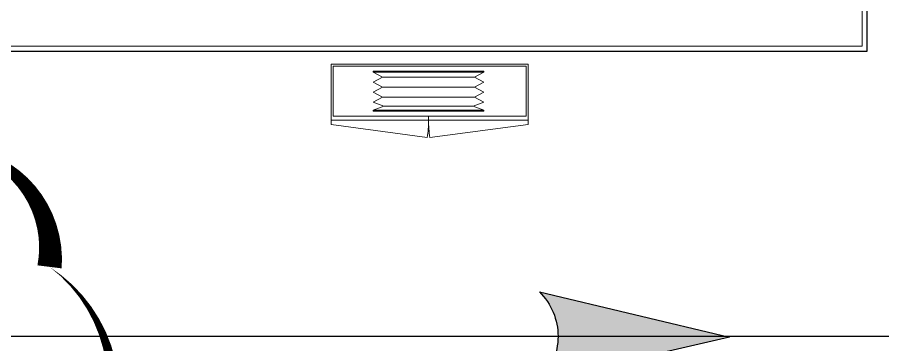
# Model space of a CAD drawing. Header units: metres. Extents: x -20317 to 2216, y -10281 to 3094.
# Drawn here: x -1443.5 to -1105.4, y -7917.6 to -7789.6 of the extents above; entities that cross this region are included whole.
import ezdxf

# ---------------------------------------------------------------- set-up
doc = ezdxf.new("R2010")
doc.units = ezdxf.units.M
doc.header["$MEASUREMENT"] = 0
doc.layers.get('0').update_dxf_attribs({"color": 30, "lineweight": 0})
doc.layers.add('6', color=242, linetype='Continuous')
doc.layers.add('AG-PLASTER', color=73, linetype='Continuous')
for name, color, linetype, lineweight in [('AG-FIRE-HOSE', 1, 'Continuous', 0), ('AG-Wall', 4, 'Continuous', 20), ('HOLD', 7, 'Continuous', 0)]:
    doc.layers.add(name, color=color, linetype=linetype, lineweight=lineweight)

# ---------------------------------------------------------------- blocks, each defined once
blk = doc.blocks.new('A$C25E070F3')
at = {"layer": 'AG-PLASTER'}
for p, q in [((3370, -2270), (3370, -1950)), ((-1070, -2270), (3370, -2270))]:
    blk.add_line(p, q, dxfattribs=at)
at = {"layer": 'AG-Wall'}
for p, q in [((3350, -2250), (3350, -1970)), ((-1050, -2250), (3350, -2250))]:
    blk.add_line(p, q, dxfattribs=at)
blk = doc.blocks.new('$0$ok')
at = {"layer": '6'}
h = blk.add_hatch(color=256, dxfattribs=at)
edge = h.paths.add_edge_path()
edge.add_ellipse((1571515.97, 116941.68), major_axis=(-7.14, 7.19), ratio=1, start_angle=359.4528, end_angle=450.6895)
edge.add_line((1571508.87, 116934.46), (1571477.92, 116941.82))
edge.add_line((1571477.92, 116941.82), (1571508.9, 116948.94))
for p, q in [((1571477.92, 116941.82), (1571508.9, 116948.94)), ((1571508.87, 116934.46), (1571477.92, 116941.82))]:
    blk.add_line(p, q, dxfattribs=at)
at = {"layer": '6', "extrusion": (0, 0, -1)}
blk.add_ellipse((1571515.97, 116941.68), major_axis=(-7.14, 7.19), ratio=1, start_param=4.700354, end_param=6.292737, dxfattribs=at)
blk = doc.blocks.new('$0$A$C742A37F2')
at = {"layer": '6'}
blk.add_line((84.5809, -74.3082), (78.4285, -74.3082), dxfattribs=at)
at = {"layer": '6', "extrusion": (0, 0, -1), "xscale": -0.02399999999994179, "yscale": 0.02399999999994179, "zscale": -0.02399999999994179, "rotation": 180}
blk.add_blockref('$0$ok', (-37798.2521, 2732.2928), dxfattribs=at)
blk = doc.blocks.new('YD')
at = {"layer": 'AG-FIRE-HOSE'}
for p, q in [((-165, 214.3, 1020), (-165, 563.5, 1020)), ((-129.6, 568.9, 1020), (-129.6, 209, 1020)), ((-90.4, 209, 1020), (-90.4, 568.9, 1020)), ((-51.1, 568.9, 1020), (-51.1, 209, 1020)), ((-220, 388.9, 1020), (-204.3, 388.9, 1020))]:
    blk.add_line(p, q, dxfattribs=at)
at = {"layer": 'AG-FIRE-HOSE', "elevation": 1020}
for points in [[(-220, 770), (-235.9, 770), (-287.8, 394, 0.037389), (-220, 388.9, -23668932620.97506)], [(-220, 0), (-235.9, 0), (-287.8, 383.8, -0.037389), (-220, 388.9, 23668932620.97506)]]:
    blk.add_lwpolyline(points, format="xyb", dxfattribs=at)
for points in [[(-220, 0), (0, 0), (0, 770), (-220, 770), (-220, 0)], [(-180.7, 604.8), (-165, 563.5), (-149.3, 604.8), (-129.6, 568.9), (-110, 604.8), (-90.4, 568.9), (-70.7, 604.8), (-51.1, 568.9), (-31.5, 604.8)], [(-180.7, 173), (-165, 214.3), (-149.3, 173), (-129.6, 209), (-110, 173), (-90.4, 209), (-70.7, 173), (-51.1, 209), (-31.5, 173)]]:
    blk.add_lwpolyline(points, dxfattribs=at)
for points in [[(-204.3, 7.9), (-7.9, 7.9), (-7.9, 762.1), (-204.3, 762.1)], [(-184.6, 173), (-180.7, 173), (-180.7, 604.8), (-184.6, 604.8)], [(-31.5, 604.8), (-27.6, 604.8), (-27.6, 173), (-31.5, 173)]]:
    blk.add_lwpolyline(points, close=True, dxfattribs=at)

msp = doc.modelspace()

# ---------------------------------------------------------------- linework, layer by layer
at = {"layer": 'HOLD'}
msp.add_lwpolyline([(-1767.89, -7841.8, 0, 9.56, -0.520567), (-1672.29, -7841.8, 0, 9.56, -0.520567), (-1576.7, -7841.8, 0, 9.56, -0.520567), (-1481.1, -7841.8, 0, 9.56, -0.520567), (-1430.91, -7887.2, 0, 9.56, -0.520567), (-1430.91, -7982.79, 0, 9.56, -0.520567), (-1430.91, -8078.39, 0, 9.56, -0.520567), (-1430.91, -8173.99, 0, 9.56, -0.520567), (-1430.91, -8269.58, 0, 9.56, -0.520567), (-1456.03, -8340.05, 0, 9.56, -0.520567), (-1551.63, -8340.05, 0, 9.56, -0.520567), (-1647.22, -8340.05, 0, 9.56, -0.520567), (-1742.82, -8340.05, 0, 9.56, -0.520567), (-1838.42, -8340.05, 0, 9.56, -0.520567)], format="xyseb", dxfattribs=at)

# ---------------------------------------------------------------- block references
at = {"xscale": 0.1, "yscale": 0.1, "zscale": 0.1}
msp.add_blockref('A$C25E070F3', (-1448.44, -7575.88), dxfattribs=at)
at = {"layer": '6', "xscale": 100, "yscale": 100, "zscale": 100}
msp.add_blockref('$0$A$C742A37F2', (-9443.44, -483.57), dxfattribs=at)
at = {"layer": 'AG-FIRE-HOSE', "xscale": 0.1, "yscale": 0.1, "zscale": 0.1, "rotation": 90}
msp.add_blockref('YD', (-1243.94, -7807.88, -102), dxfattribs=at)

doc.saveas('drawing.dxf')
